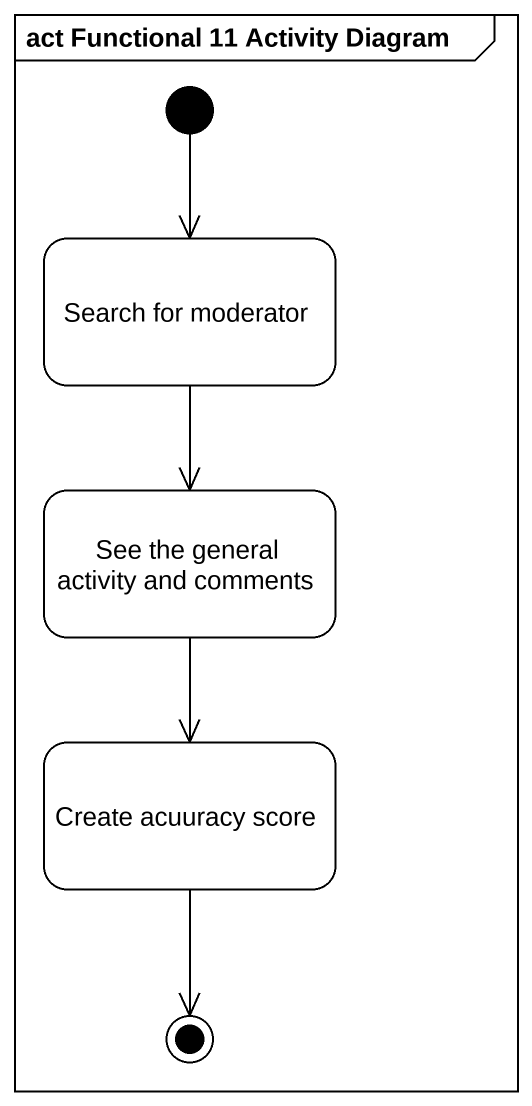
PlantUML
@startuml
mainframe act Functional 11 Activity Diagram
hide empty description
state "Search for moderator" as Search_for_moderator
state "See the general activity and comments" as See_the_general_activity
state "Create acuuracy score" as Create_acuuracy_score
[*] --> Search_for_moderator
Search_for_moderator --> See_the_general_activity
See_the_general_activity --> Create_acuuracy_score
Create_acuuracy_score --> [*]
@enduml
